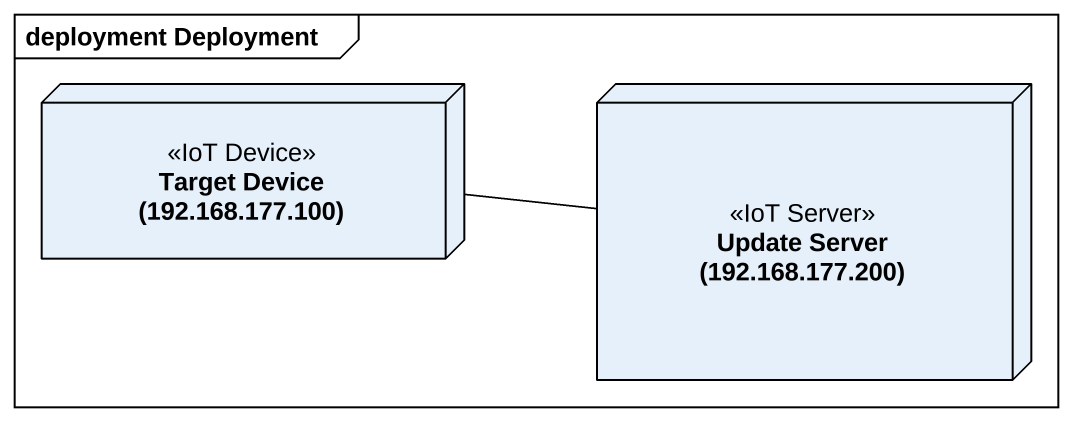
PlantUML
@startuml
mainframe deployment Deployment
node "Target Device (192.168.177.100)" as Target_Device_192_168_177 <<IoT Device>>
node "Update Server (192.168.177.200)" as Update_Server_192_168_177 <<IoT Server>>
Target_Device_192_168_177 -right- Update_Server_192_168_177
@enduml
